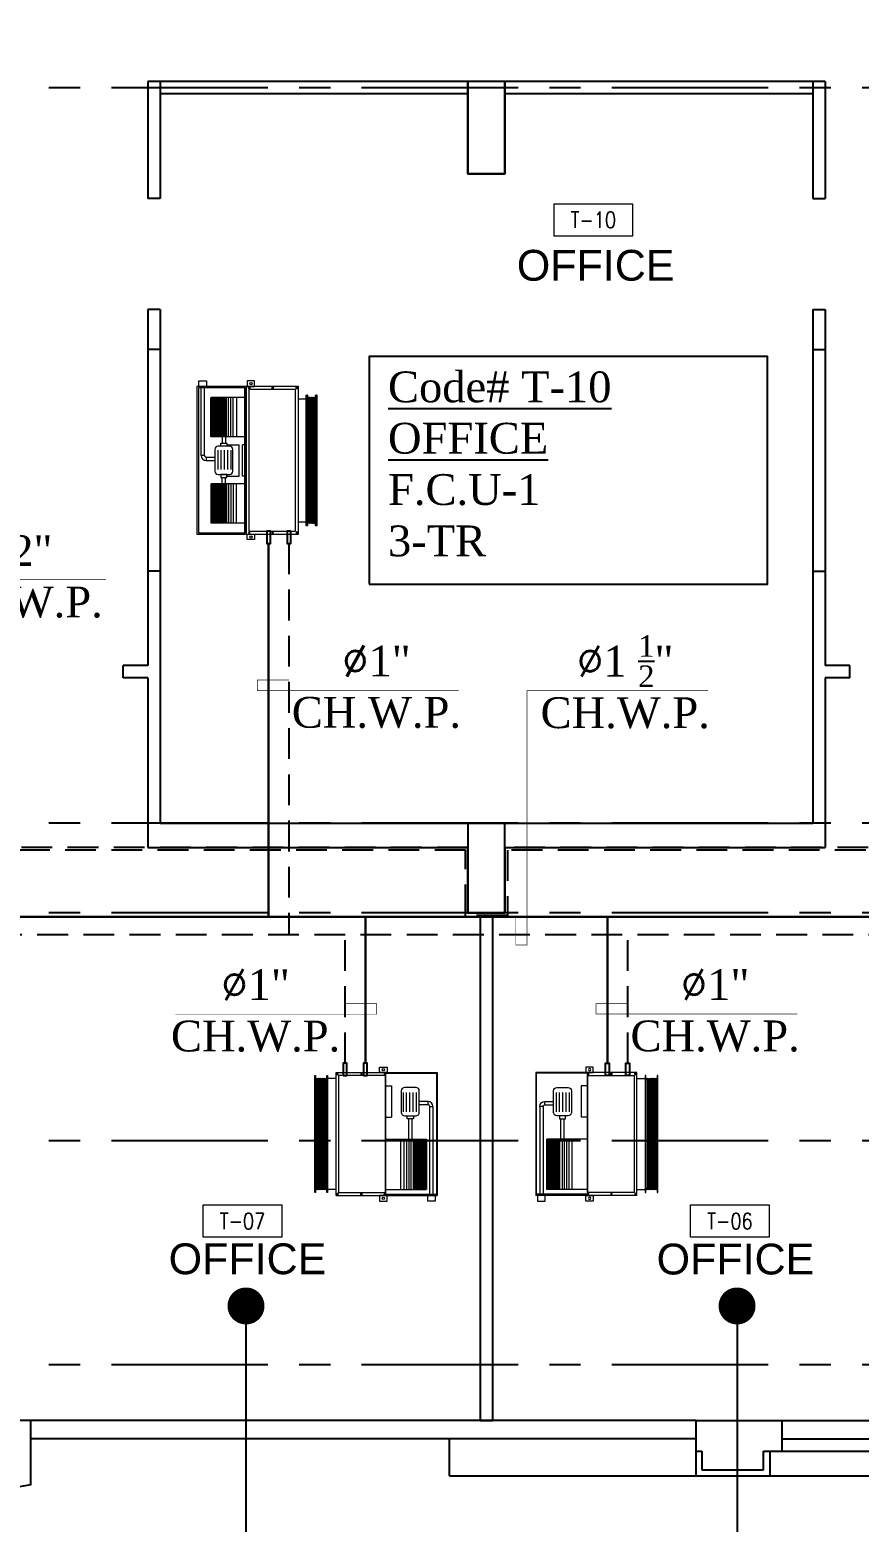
# Model space of a CAD drawing. Extents: x -659 to -592, y -249 to 29.
# Drawn here: x -642.07 to -635.34, y -121.66 to -109.54 of the extents above; entities that cross this region are included whole.
import ezdxf
from ezdxf.enums import TextEntityAlignment as Align

# ---------------------------------------------------------------- set-up
doc = ezdxf.new("R2010")
doc.units = 0
doc.header["$MEASUREMENT"] = 0
for name, pattern in [('CENTERX2', [101.6, 63.5, -12.7, 12.7, -12.7]), ('DASHDOT', [1, 0.5, -0.25, 0, -0.25]), ('HIDDEN', [0.375, 0.25, -0.125]), ('HIDDEN-Z', [3, 2, -1])]:
    doc.linetypes.add(name, pattern=pattern)
for name, color, linetype in [('01_AC-EQUIP', 206, 'Continuous'), ('16-AC-CH.WT PIPING (R)', 3, 'HIDDEN'), ('AXIS', 1, 'CENTERX2'), ('CH.W.PIPING TEXT', 4, 'Continuous'), ('COL', 2, 'Continuous'), ('COLHATCH', 5, 'Continuous'), ('elev', 2, 'Continuous'), ('ELEV1', 7, 'Continuous'), ('FASEL', 253, 'Continuous'), ('M-CH-WP-R', 40, 'HIDDEN-Z'), ('M-CH-WP-S', 142, 'Continuous'), ('M-EQBMNT', 21, 'Continuous'), ('METAL-EDGE', 253, 'Continuous'), ('WALL', 4, 'Continuous'), ('WIN', 5, 'Continuous'), ('ZONE TEXT', 73, 'Continuous')]:
    doc.layers.add(name, color=color, linetype=linetype)
doc.layers.add('A-SYMB-RMNU', color=4, linetype='Continuous', lineweight=9)
doc.layers.add('A.C.CHILLED WATER PIPING(S)', color=3, linetype='Continuous', lineweight=30)
doc.styles.add('AC', font='romans.shx', dxfattribs={"height": 0.2})
doc.styles.add('ARABY', font='sosa.shx')
doc.styles.add('ROMANS-TITLE', font='ROMANS.shx', dxfattribs={"width": 0.8})
doc.dimstyles.new('IHAB', dxfattribs={"dimscale": 0, "dimtxt": 0.15, "dimasz": 0.09, "dimexe": 0.18, "dimexo": 0.0625, "dimgap": 0, "dimtad": 0, "dimtih": 1, "dimtoh": 1, "dimzin": 0, "dimdsep": 46, "dimtxsty": 'ARABY', "dimcen": 0.03, "dimse1": 1, "dimse2": 1, "dimclrd": 36, "dimclrt": 42, "dimadec": 0, "dimazin": 0, "dimtfac": 1, "dimtmove": 1, "dimatfit": 3, "dimldrblk": 'ORIGIN', "dimfxl": 1, "dimtolj": 1, "dimtzin": 0, "dimarcsym": 0})

# ---------------------------------------------------------------- blocks, each defined once
blk = doc.blocks.new('A$C069E27EC')
at = {"layer": '01_AC-EQUIP', "color": 2, "linetype": 'Continuous'}
for p, q in [((0, 0), (0, -130)), ((1, 0.3), (0.5, -1.3)), ((1, 0.3), (1.5, -1.3)), ((2, 0.3), (1.5, -1.3)), ((2, 0.3), (2.5, -1.3)), ((3, 0.3), (2.5, -1.3)), ((3, 0.3), (3.6, -1.3)), ((4.1, 0.3), (3.6, -1.3)), ((4.1, 0.3), (4.6, -1.3)), ((5.1, 0.3), (4.6, -1.3)), ((5.1, 0.3), (5.6, -1.3)), ((6.1, 0.3), (5.6, -1.3)), ((6.1, 0.3), (6.6, -1.3)), ((7.1, 0.3), (6.6, -1.3)), ((7.1, 0.3), (7.6, -1.3)), ((8.1, 0.3), (7.6, -1.3)), ((8.1, 0.3), (8.6, -1.3)), ((9.2, 0.3), (8.6, -1.3)), ((9.2, 0.3), (9.7, -1.3)), ((1.5, -128.7), (1.5, -1.3)), ((2.5, -128.7), (2.5, -1.3)), ((3.6, -128.7), (3.6, -1.3)), ((4.6, -128.7), (4.6, -1.3)), ((5.6, -128.7), (5.6, -1.3)), ((6.6, -128.7), (6.6, -1.3)), ((7.6, -128.7), (7.6, -1.3)), ((8.6, -128.7), (8.6, -1.3)), ((1, -130.3), (0.5, -128.7)), ((1, -130.3), (1.5, -128.7)), ((2, -130.3), (1.5, -128.7)), ((2, -130.3), (2.5, -128.7)), ((3, -130.3), (2.5, -128.7)), ((3, -130.3), (3.6, -128.7)), ((4.1, -130.3), (3.6, -128.7)), ((4.1, -130.3), (4.6, -128.7)), ((5.1, -130.3), (4.6, -128.7)), ((5.1, -130.3), (5.6, -128.7)), ((6.1, -130.3), (5.6, -128.7)), ((6.1, -130.3), (6.6, -128.7)), ((7.1, -130.3), (6.6, -128.7)), ((7.1, -130.3), (7.6, -128.7)), ((8.1, -130.3), (7.6, -128.7)), ((8.1, -130.3), (8.6, -128.7)), ((9.2, -130.3), (8.6, -128.7)), ((9.2, -130.3), (9.7, -128.7))]:
    blk.add_line(p, q, dxfattribs=at)
for points in [[(0, 2.5), (0.5, 2.5), (0.5, -132.5), (0, -132.5)], [(9.7, 2.5), (10.2, 2.5), (10.2, -132.5), (9.7, -132.5)]]:
    blk.add_lwpolyline(points, close=True, dxfattribs=at)
blk = doc.blocks.new('A$C7CD32F90')
at = {"layer": '01_AC-EQUIP', "color": 1, "lineweight": 20}
for p, q in [((0.089, -0.4), (0.089, -0.116)), ((0.408, -0.116), (0.089, -0.116)), ((0.408, -0.117), (0.089, -0.117)), ((0.408, -0.119), (0.089, -0.119)), ((0.408, -0.4), (0.408, -0.116)), ((0.599, -0.074), (0.599, -0.145)), ((0.626, -0.074), (0.599, -0.074)), ((0.626, -0.074), (0.626, -0.145)), ((0.639, -0.035), (1.2, -0.035)), ((0.639, -0.061), (0.639, -0.035)), ((0.639, -0.061), (1.2, -0.061)), ((0.791, -0.4), (0.791, -0.116)), ((0.791, -0.116), (1.11, -0.116)), ((0.791, -0.117), (1.11, -0.117)), ((0.791, -0.119), (1.11, -0.119)), ((1.11, -0.4), (1.11, -0.116)), ((0.408, -0.122), (0.089, -0.122)), ((0.408, -0.125), (0.089, -0.125)), ((0.408, -0.128), (0.089, -0.128)), ((0.408, -0.132), (0.089, -0.132)), ((0.408, -0.136), (0.089, -0.136)), ((0.408, -0.141), (0.089, -0.141)), ((0.408, -0.148), (0.089, -0.148)), ((0.408, -0.155), (0.089, -0.155)), ((0.408, -0.164), (0.089, -0.164)), ((0.408, -0.173), (0.089, -0.173)), ((0.408, -0.183), (0.089, -0.183)), ((0.408, -0.193), (0.089, -0.193)), ((0.408, -0.201), (0.089, -0.201)), ((0.408, -0.209), (0.089, -0.209)), ((0.408, -0.219), (0.089, -0.219)), ((0.408, -0.229), (0.089, -0.229)), ((0.408, -0.239), (0.089, -0.239)), ((0.408, -0.204), (0.46, -0.204)), ((0.408, -0.231), (0.46, -0.231)), ((0.683, -0.168), (0.526, -0.168)), ((0.683, -0.194), (0.526, -0.194)), ((0.683, -0.221), (0.526, -0.221)), ((0.791, -0.204), (0.739, -0.204)), ((0.791, -0.231), (0.739, -0.231)), ((0.791, -0.122), (1.11, -0.122)), ((0.791, -0.125), (1.11, -0.125)), ((0.791, -0.128), (1.11, -0.128)), ((0.791, -0.132), (1.11, -0.132)), ((0.791, -0.136), (1.11, -0.136)), ((0.791, -0.141), (1.11, -0.141)), ((0.791, -0.148), (1.11, -0.148)), ((0.791, -0.155), (1.11, -0.155)), ((0.791, -0.164), (1.11, -0.164)), ((0.791, -0.173), (1.11, -0.173)), ((0.791, -0.183), (1.11, -0.183)), ((0.791, -0.193), (1.11, -0.193)), ((0.791, -0.201), (1.11, -0.201)), ((0.791, -0.209), (1.11, -0.209)), ((0.791, -0.219), (1.11, -0.219)), ((0.791, -0.229), (1.11, -0.229)), ((0.791, -0.239), (1.11, -0.239)), ((0.408, -0.255), (0.089, -0.255)), ((0.408, -0.275), (0.089, -0.275)), ((0.408, -0.295), (0.089, -0.295)), ((0.089, -0.321), (0.408, -0.321)), ((0.472, -0.243), (0.472, -0.343)), ((0.472, -0.343), (0.726, -0.343)), ((0.683, -0.248), (0.526, -0.248)), ((0.683, -0.274), (0.526, -0.274)), ((0.726, -0.243), (0.726, -0.343)), ((0.791, -0.255), (1.11, -0.255)), ((0.791, -0.275), (1.11, -0.275)), ((0.791, -0.295), (1.11, -0.295)), ((1.11, -0.321), (0.791, -0.321)), ((0.022, -0.425), (0.001, -0.425)), ((0.011, -0.418), (0.011, -0.432)), ((0.472, -0.37), (0.726, -0.37)), ((0.472, -0.4), (0.472, -0.37)), ((0.726, -0.4), (0.726, -0.37)), ((1.178, -0.425), (1.199, -0.425)), ((1.189, -0.418), (1.189, -0.432)), ((0.022, -0.615), (0.001, -0.615)), ((0.011, -0.608), (0.011, -0.622)), ((1.178, -0.615), (1.199, -0.615)), ((1.189, -0.608), (1.189, -0.622)), ((0.022, -0.81), (0.001, -0.81)), ((0.011, -0.803), (0.011, -0.817)), ((0.1, -0.824), (0.1, -0.89)), ((1.1, -0.824), (1.1, -0.89)), ((1.178, -0.81), (1.199, -0.81)), ((1.189, -0.803), (1.189, -0.817))]:
    blk.add_line(p, q, dxfattribs=at)
at = {"layer": '01_AC-EQUIP', "color": 1, "linetype": 'DASHDOT', "lineweight": 20}
for p, q in [((0.408, -0.193), (0.089, -0.193)), ((0.791, -0.193), (1.11, -0.193))]:
    blk.add_line(p, q, dxfattribs=at)
at = {"layer": '01_AC-EQUIP', "color": 1, "lineweight": 20}
for points in [[(0, -0.4), (1.2, -0.4), (1.2, 0), (0, 0)], [(0.012, -0.388), (1.188, -0.388), (1.188, -0.012), (0.012, -0.012)], [(1.244, -0.076), (1.2, -0.076), (1.2, -0.016), (1.244, -0.016)], [(0.485, -0.193), (0.46, -0.193), (0.46, -0.243), (0.485, -0.243)], [(0.714, -0.193), (0.739, -0.193), (0.739, -0.243), (0.714, -0.243)], [(-0.044, -0.407), (0, -0.407), (0, -0.467), (-0.044, -0.467)], [(1.2, -0.4), (0, -0.4), (0, -0.824), (1.2, -0.824)], [(1.175, -0.42), (0.024, -0.42), (0.024, -0.8), (1.175, -0.8)], [(1.244, -0.407), (1.2, -0.407), (1.2, -0.467), (1.244, -0.467)]]:
    blk.add_lwpolyline(points, close=True, dxfattribs=at)
blk.add_lwpolyline([(0.687, -0.145), (0.511, -0.145, 0.414214), (0.485, -0.171), (0.485, -0.264, 0.414214), (0.511, -0.291), (0.687, -0.291, 0.414214), (0.714, -0.264), (0.714, -0.171, 0.414214)], format="xyb", close=True, dxfattribs=at)
for centre in [(-0.023, -0.438), (1.223, -0.438)]:
    blk.add_circle(centre, 0.00932, dxfattribs=at)
for radius in [0.0399, 0.0133]:
    blk.add_arc((0.639, -0.074), radius, 90.0006, 180.0006, dxfattribs=at)
at = {"layer": '01_AC-EQUIP', "color": 1, "lineweight": 20, "extrusion": (0, 0, -1)}
for centre, major_axis, start_param, end_param in [((0.011, -0.425), (-0.00827, 0), -1.570796, 4.712389), ((0.011, -0.425), (-0.0047, 0), 3.141593, 9.424778), ((0.011, -0.615), (-0.00827, 0), -1.570796, 4.712389), ((0.011, -0.615), (-0.0047, 0), 3.141593, 9.424778), ((0.011, -0.81), (-0.00827, 0), -1.570796, 4.712389), ((0.011, -0.81), (-0.0047, 0), 3.141593, 9.424778)]:
    blk.add_ellipse(centre, major_axis=major_axis, ratio=0.646018, start_param=start_param, end_param=end_param, dxfattribs=at)
at = {"layer": '01_AC-EQUIP', "color": 1, "lineweight": 20}
for centre, major_axis, start_param, end_param in [((1.189, -0.425), (0.00827, 0), -1.570796, 4.712389), ((1.189, -0.425), (0.0047, 0), 3.141593, 9.424778), ((1.189, -0.615), (0.00827, 0), -1.570796, 4.712389), ((1.189, -0.615), (0.0047, 0), 3.141593, 9.424778), ((1.189, -0.81), (0.00827, 0), -1.570796, 4.712389), ((1.189, -0.81), (0.0047, 0), 3.141593, 9.424778)]:
    blk.add_ellipse(centre, major_axis=major_axis, ratio=0.646018, start_param=start_param, end_param=end_param, dxfattribs=at)
at = {"layer": 'M-CH-WP-R', "color": 6, "linetype": 'ByBlock', "ltscale": 1.5}
blk.add_lwpolyline([(0.025, -0.762), (0.025, -0.732), (-0.075, -0.732), (-0.075, -0.762)], close=True, dxfattribs=at)
at = {"layer": 'M-CH-WP-S', "color": 5, "linetype": 'ByBlock', "ltscale": 1.5}
blk.add_lwpolyline([(0.025, -0.597), (0.025, -0.567), (-0.075, -0.567), (-0.075, -0.597)], close=True, dxfattribs=at)
at = {"layer": 'M-EQBMNT', "color": 21, "linetype": 'ByBlock', "ltscale": 1.5}
for p, q in [((0.408, -0.116), (0.089, -0.116)), ((0.791, -0.116), (1.11, -0.116))]:
    blk.add_line(p, q, dxfattribs=at)
at = {"layer": '01_AC-EQUIP', "color": 1, "lineweight": 20, "xscale": 0.00784765227677817, "yscale": 0.00784765227677817, "zscale": 0.00784765227677817, "rotation": 270}
blk.add_blockref('A$C069E27EC', (1.11, -0.89), dxfattribs=at)
blk = doc.blocks.new('A$C224F6469')
at = {"layer": '01_AC-EQUIP', "color": 1, "lineweight": 20}
for p, q in [((0, 0), (1, 0)), ((0, -0.82), (0, 0)), ((1, -0.82), (1, 0)), ((0.007, -0.004), (0.988, -0.004)), ((0.007, -0.42), (0.007, -0.004)), ((0.236, -0.074), (0.236, -0.145)), ((0.263, -0.074), (0.236, -0.074)), ((0.263, -0.074), (0.263, -0.145)), ((0.276, -0.035), (1, -0.035)), ((0.276, -0.061), (0.276, -0.035)), ((0.276, -0.061), (1, -0.061)), ((0.541, -0.42), (0.541, -0.09)), ((0.541, -0.09), (0.949, -0.09)), ((0.541, -0.092), (0.949, -0.092)), ((0.541, -0.094), (0.949, -0.094)), ((0.541, -0.096), (0.949, -0.096)), ((0.541, -0.099), (0.949, -0.099)), ((0.541, -0.103), (0.949, -0.103)), ((0.541, -0.106), (0.949, -0.106)), ((0.541, -0.11), (0.949, -0.11)), ((0.541, -0.115), (0.949, -0.115)), ((0.949, -0.42), (0.949, -0.09)), ((0.988, -0.42), (0.988, -0.004)), ((0.32, -0.168), (0.163, -0.168)), ((0.32, -0.194), (0.163, -0.194)), ((0.32, -0.221), (0.163, -0.221)), ((0.541, -0.204), (0.376, -0.204)), ((0.541, -0.231), (0.376, -0.231)), ((0.541, -0.122), (0.949, -0.122)), ((0.541, -0.129), (0.949, -0.129)), ((0.541, -0.138), (0.949, -0.138)), ((0.541, -0.148), (0.949, -0.148)), ((0.541, -0.158), (0.949, -0.158)), ((0.541, -0.168), (0.949, -0.168)), ((0.541, -0.175), (0.949, -0.175)), ((0.541, -0.184), (0.949, -0.184)), ((0.541, -0.194), (0.949, -0.194)), ((0.541, -0.214), (0.949, -0.214)), ((0.541, -0.23), (0.949, -0.23)), ((0.32, -0.248), (0.163, -0.248)), ((0.32, -0.274), (0.163, -0.274)), ((0.541, -0.25), (0.949, -0.25)), ((0.541, -0.27), (0.949, -0.27)), ((0.949, -0.295), (0.541, -0.295)), ((0, -0.42), (1, -0.42)), ((0.022, -0.425), (0.001, -0.425)), ((0.011, -0.418), (0.011, -0.432)), ((0.109, -0.37), (0.363, -0.37)), ((0.109, -0.42), (0.109, -0.37)), ((0.363, -0.42), (0.363, -0.37)), ((0.978, -0.425), (0.999, -0.425)), ((0.989, -0.418), (0.989, -0.432)), ((0.022, -0.615), (0.001, -0.615)), ((0.011, -0.608), (0.011, -0.622)), ((0.978, -0.615), (0.999, -0.615)), ((0.989, -0.608), (0.989, -0.622)), ((1, -0.82), (0, -0.82)), ((0.022, -0.81), (0.001, -0.81)), ((0.011, -0.803), (0.011, -0.817)), ((0.05, -0.82), (0.05, -0.89)), ((0.95, -0.82), (0.95, -0.89)), ((0.978, -0.81), (0.999, -0.81)), ((0.989, -0.803), (0.989, -0.817))]:
    blk.add_line(p, q, dxfattribs=at)
at = {"layer": '01_AC-EQUIP', "color": 1, "linetype": 'DASHDOT', "lineweight": 20}
blk.add_line((0.541, -0.168), (0.949, -0.168), dxfattribs=at)
at = {"layer": '01_AC-EQUIP', "color": 2, "lineweight": 20}
for p, q in [((0.047, -0.9), (0.063, -0.895)), ((0.047, -0.9), (0.063, -0.905)), ((0.047, -0.91), (0.063, -0.905)), ((0.047, -0.91), (0.063, -0.915)), ((0.047, -0.92), (0.063, -0.915)), ((0.047, -0.92), (0.063, -0.925)), ((0.047, -0.931), (0.063, -0.925)), ((0.047, -0.931), (0.063, -0.936)), ((0.047, -0.941), (0.063, -0.936)), ((0.047, -0.941), (0.063, -0.946)), ((0.047, -0.951), (0.063, -0.946)), ((0.047, -0.951), (0.063, -0.956)), ((0.047, -0.961), (0.063, -0.956)), ((0.047, -0.961), (0.063, -0.966)), ((0.047, -0.971), (0.063, -0.966)), ((0.063, -0.905), (0.937, -0.905)), ((0.063, -0.915), (0.937, -0.915)), ((0.063, -0.925), (0.937, -0.925)), ((0.063, -0.936), (0.937, -0.936)), ((0.063, -0.946), (0.937, -0.946)), ((0.063, -0.956), (0.937, -0.956)), ((0.063, -0.966), (0.937, -0.966)), ((0.953, -0.9), (0.937, -0.895)), ((0.953, -0.9), (0.937, -0.905)), ((0.953, -0.91), (0.937, -0.905)), ((0.953, -0.91), (0.937, -0.915)), ((0.953, -0.92), (0.937, -0.915)), ((0.953, -0.92), (0.937, -0.925)), ((0.953, -0.931), (0.937, -0.925)), ((0.953, -0.931), (0.937, -0.936)), ((0.953, -0.941), (0.937, -0.936)), ((0.953, -0.941), (0.937, -0.946)), ((0.953, -0.951), (0.937, -0.946)), ((0.953, -0.951), (0.937, -0.956)), ((0.953, -0.961), (0.937, -0.956)), ((0.953, -0.961), (0.937, -0.966)), ((0.953, -0.971), (0.937, -0.966)), ((0.047, -0.971), (0.063, -0.976)), ((0.047, -0.981), (0.063, -0.976)), ((0.047, -0.981), (0.063, -0.987)), ((0.063, -0.976), (0.937, -0.976)), ((0.953, -0.971), (0.937, -0.976)), ((0.953, -0.981), (0.937, -0.976)), ((0.953, -0.981), (0.937, -0.987))]:
    blk.add_line(p, q, dxfattribs=at)
at = {"layer": '01_AC-EQUIP', "color": 1, "lineweight": 20}
for points in [[(1.044, -0.076), (1, -0.076), (1, -0.016), (1.044, -0.016)], [(0.351, -0.193), (0.376, -0.193), (0.376, -0.243), (0.351, -0.243)], [(-0.044, -0.407), (0, -0.407), (0, -0.467), (-0.044, -0.467)], [(0.025, -0.8), (0.975, -0.8), (0.975, -0.42), (0.025, -0.42)], [(1.044, -0.407), (1, -0.407), (1, -0.467), (1.044, -0.467)]]:
    blk.add_lwpolyline(points, close=True, dxfattribs=at)
blk.add_lwpolyline([(0.324, -0.145), (0.149, -0.145, 0.414214), (0.122, -0.171), (0.122, -0.264, 0.414214), (0.149, -0.291), (0.324, -0.291, 0.414214), (0.351, -0.264), (0.351, -0.171, 0.414214)], format="xyb", close=True, dxfattribs=at)
at = {"layer": '01_AC-EQUIP', "color": 2, "lineweight": 20}
for points in [[(0.975, -0.89), (0.975, -0.895), (0.025, -0.895), (0.025, -0.89)], [(0.975, -0.987), (0.975, -0.992), (0.025, -0.992), (0.025, -0.987)]]:
    blk.add_lwpolyline(points, close=True, dxfattribs=at)
at = {"layer": '01_AC-EQUIP', "color": 1, "lineweight": 20}
for centre in [(-0.023, -0.438), (1.023, -0.438)]:
    blk.add_circle(centre, 0.00932, dxfattribs=at)
for radius in [0.0399, 0.0133]:
    blk.add_arc((0.276, -0.074), radius, 90.0006, 180.0006, dxfattribs=at)
at = {"layer": '01_AC-EQUIP', "color": 1, "lineweight": 20, "extrusion": (0, 0, -1)}
for centre, major_axis, start_param, end_param in [((0.011, -0.425), (-0.00827, 0), -1.570796, 4.712389), ((0.011, -0.425), (-0.0047, 0), 3.141593, 9.424778), ((0.011, -0.615), (-0.00827, 0), -1.570796, 4.712389), ((0.011, -0.615), (-0.0047, 0), 3.141593, 9.424778), ((0.011, -0.81), (-0.00827, 0), -1.570796, 4.712389), ((0.011, -0.81), (-0.0047, 0), 3.141593, 9.424778)]:
    blk.add_ellipse(centre, major_axis=major_axis, ratio=0.646018, start_param=start_param, end_param=end_param, dxfattribs=at)
at = {"layer": '01_AC-EQUIP', "color": 1, "lineweight": 20}
for centre, major_axis, start_param, end_param in [((0.989, -0.425), (0.00827, 0), -1.570796, 4.712389), ((0.989, -0.425), (0.0047, 0), 3.141593, 9.424778), ((0.989, -0.615), (0.00827, 0), -1.570796, 4.712389), ((0.989, -0.615), (0.0047, 0), 3.141593, 9.424778), ((0.989, -0.81), (0.00827, 0), -1.570796, 4.712389), ((0.989, -0.81), (0.0047, 0), 3.141593, 9.424778)]:
    blk.add_ellipse(centre, major_axis=major_axis, ratio=0.646018, start_param=start_param, end_param=end_param, dxfattribs=at)
at = {"layer": 'M-CH-WP-R', "color": 6, "linetype": 'ByBlock', "ltscale": 1.5}
blk.add_lwpolyline([(0.025, -0.762), (0.025, -0.732), (-0.075, -0.732), (-0.075, -0.762)], close=True, dxfattribs=at)
at = {"layer": 'M-CH-WP-S', "color": 5, "linetype": 'ByBlock', "ltscale": 1.5}
blk.add_lwpolyline([(0.025, -0.597), (0.025, -0.567), (-0.075, -0.567), (-0.075, -0.597)], close=True, dxfattribs=at)
at = {"layer": 'M-EQBMNT', "color": 21, "linetype": 'ByBlock', "ltscale": 1.5}
blk.add_line((0.541, -0.09), (0.949, -0.09), dxfattribs=at)
blk = doc.blocks.new('A-ROOM')
at = {"layer": 'A-SYMB-RMNU'}
blk.add_lwpolyline([(-425, 175), (425, 175), (425, -175), (-425, -175)], close=True, dxfattribs=at)
at = {"layer": 'A-SYMB-RMNU', "style": 'ROMANS-TITLE', "width": 0.8}
blk.add_attdef('ROOM-NO', text='', height=175, dxfattribs=at).set_placement((0, 0), align=Align.MIDDLE)
blk = doc.blocks.new('DOT')
at = {"color": 0, "linetype": 'ByBlock'}
blk.add_line((-0.5, 0), (-1, 0), dxfattribs=at)
at = {"color": 0, "linetype": 'ByBlock', "const_width": 0.5}
blk.add_lwpolyline([(-0.25, 0, 1), (0.25, 0, 1)], format="xyb", close=True, dxfattribs=at)

msp = doc.modelspace()

# ---------------------------------------------------------------- hatches: boundary and pattern name
at = {"layer": 'COLHATCH', "linetype": 'Continuous'}
h = msp.add_hatch(dxfattribs=at)
h.set_pattern_fill('_USER', color=252, scale=0.05, angle=45, style=0, double=1, pattern_type=0)
h.set_pattern_definition([(45, (-430.474, -276.71368), (-0.035355339, 0.035355339), []), (135, (-430.474, -276.71368), (-0.035355339, -0.035355339), [])])
h.paths.add_polyline_path([(-610.034, -99.134), (-610.334, -99.134), (-610.334, -100.034), (-610.034, -100.034)])
h.paths.add_polyline_path([(-608.034, -99.134), (-608.834, -99.134), (-608.834, -99.434), (-608.034, -99.434)])
h.paths.add_polyline_path([(-606.084, -101.134), (-606.384, -101.134), (-606.384, -101.734), (-606.084, -101.734)])
h.paths.add_polyline_path([(-605.684, -104.714), (-606.484, -104.714), (-606.484, -105.014), (-605.684, -105.014)])
h.paths.add_polyline_path([(-608.234, -104.714), (-609.034, -104.714), (-609.034, -105.014), (-608.234, -105.014)])
h.paths.add_polyline_path([(-608.134, -109.764), (-609.034, -109.764), (-609.034, -110.064), (-608.134, -110.064)])
h.paths.add_polyline_path([(-605.684, -109.714), (-606.484, -109.714), (-606.484, -110.014), (-605.684, -110.014)])
h.paths.add_polyline_path([(-607.942, -115.984), (-609.042, -115.984), (-609.042, -116.284), (-608.189, -116.284, -0.011587), (-608.204, -116.969), (-607.955, -116.98, 0.01656)])
h.paths.add_polyline_path([(-608.136, -118.714), (-608.389, -118.714, -0.040808), (-608.978, -121.053), (-608.741, -121.134, 0.04151)])
h.paths.add_polyline_path([(-610.034, -118.114), (-610.334, -118.114), (-610.334, -119.014), (-610.034, -119.014)])
h.paths.add_polyline_path([(-614.164, -118.114), (-614.564, -118.114), (-614.564, -119.014), (-614.164, -119.014)])
h.paths.add_polyline_path([(-617.964, -118.114), (-618.414, -118.114), (-618.414, -119.014), (-617.964, -119.014)])
h.paths.add_polyline_path([(-618.214, -119.934), (-618.514, -119.934), (-618.514, -120.834), (-618.214, -120.834)])
h.paths.add_polyline_path([(-626.214, -118.114), (-626.514, -118.114), (-626.514, -119.014), (-626.214, -119.014)])
h.paths.add_polyline_path([(-626.214, -119.934), (-626.514, -119.934), (-626.514, -120.834), (-626.214, -120.834)])
h.paths.add_polyline_path([(-634.214, -118.114), (-634.514, -118.114), (-634.514, -119.014), (-634.214, -119.014)])
h.paths.add_polyline_path([(-634.214, -119.934), (-634.514, -119.934), (-634.514, -120.834), (-634.214, -120.834)])
h.paths.add_polyline_path([(-642.314, -118.114), (-642.764, -118.114), (-642.764, -119.014), (-642.314, -119.014)])
h.paths.add_polyline_path([(-642.214, -119.934), (-642.514, -119.934), (-642.514, -120.834), (-642.214, -120.834)])
h.paths.add_polyline_path([(-646.164, -118.114), (-646.564, -118.114), (-646.564, -119.014), (-646.164, -119.014)])
h.paths.add_polyline_path([(-650.394, -118.114), (-650.694, -118.114), (-650.694, -119.014), (-650.394, -119.014)])
h.paths.add_polyline_path([(-651.686, -115.984), (-652.786, -115.984, 0.01656), (-652.773, -116.98), (-652.524, -116.969, -0.011587), (-652.539, -116.284), (-651.686, -116.284)])
h.paths.add_polyline_path([(-652.339, -118.714), (-652.592, -118.714, 0.04151), (-651.987, -121.134), (-651.75, -121.053, -0.040808)])
h.paths.add_polyline_path([(-651.694, -109.764), (-652.594, -109.764), (-652.594, -110.064), (-651.694, -110.064)])
h.paths.add_polyline_path([(-654.244, -109.714), (-655.044, -109.714), (-655.044, -110.014), (-654.244, -110.014)])
h.paths.add_polyline_path([(-654.244, -104.714), (-655.044, -104.714), (-655.044, -105.014), (-654.244, -105.014)])
h.paths.add_polyline_path([(-651.694, -104.714), (-652.494, -104.714), (-652.494, -105.014), (-651.694, -105.014)])
h.paths.add_polyline_path([(-654.344, -101.134), (-654.644, -101.134), (-654.644, -101.734), (-654.344, -101.734)])
h.paths.add_polyline_path([(-651.894, -99.134), (-652.694, -99.134), (-652.694, -99.434), (-651.894, -99.434)])
h.paths.add_polyline_path([(-650.394, -99.134), (-650.694, -99.134), (-650.694, -100.034), (-650.394, -100.034)])
h.paths.add_polyline_path([(-646.114, -99.134), (-646.514, -99.134), (-646.514, -100.034), (-646.114, -100.034)])
h.paths.add_polyline_path([(-642.314, -99.134), (-642.764, -99.134), (-642.764, -100.034), (-642.314, -100.034)])
h.paths.add_polyline_path([(-632.964, -96.934), (-633.264, -96.934), (-633.264, -97.534), (-632.964, -97.534)])
h.paths.add_polyline_path([(-632.964, -99.434), (-627.864, -99.434), (-627.864, -100.884), (-627.564, -100.884), (-627.564, -99.134), (-633.264, -99.134), (-633.264, -100.884), (-632.964, -100.884)])
h.paths.add_polyline_path([(-626.214, -96.934), (-626.514, -96.934), (-626.514, -97.534), (-626.214, -97.534)])
h.paths.add_polyline_path([(-626.214, -100.284), (-626.514, -100.284), (-626.514, -100.884), (-626.214, -100.884)])
h.paths.add_polyline_path([(-617.964, -99.134), (-618.414, -99.134), (-618.414, -100.034), (-617.964, -100.034)])

# ---------------------------------------------------------------- linework, layer by layer
at = {"layer": '16-AC-CH.WT PIPING (R)', "color": 1}
for p, q in [((-639.967, -113.714), (-639.967, -116.892)), ((-627.511, -116.892), (-649.848, -116.892)), ((-639.511, -117.934), (-639.511, -116.892)), ((-637.217, -117.934), (-637.217, -116.892))]:
    msp.add_line(p, q, dxfattribs=at)
at = {"layer": 'A.C.CHILLED WATER PIPING(S)'}
for p, q in [((-640.132, -113.714), (-640.132, -116.746)), ((-627.346, -116.746), (-649.909, -116.746)), ((-639.346, -117.934), (-639.346, -116.746)), ((-637.382, -117.934), (-637.382, -116.746))]:
    msp.add_line(p, q, dxfattribs=at)
at = {"layer": 'AXIS', "color": 252, "linetype": 'CENTERX2', "ltscale": 0.02}
for p, q in [((-603.563, -110.014), (-657.165, -110.014)), ((-603.563, -115.984), (-657.165, -115.984)), ((-603.563, -116.714), (-657.165, -116.714)), ((-603.563, -118.564), (-657.165, -118.564)), ((-603.563, -120.384), (-657.165, -120.384))]:
    msp.add_line(p, q, dxfattribs=at)
at = {"layer": 'CH.W.PIPING TEXT', "color": 34, "linetype": 'Continuous'}
msp.add_lwpolyline([(-639.315, -114.044), (-636.081, -114.044), (-636.081, -112.196), (-639.315, -112.196)], close=True, dxfattribs=at)
at = {"layer": 'CH.W.PIPING TEXT', "color": 85, "linetype": 'Continuous', "const_width": 0.005}
for points in [[(-643.005, -116.746), (-643.005, -117.004), (-642.896, -117.004), (-642.896, -114.009), (-641.453, -114.009)], [(-639.967, -114.824), (-640.224, -114.824), (-640.224, -114.909), (-638.589, -114.909)], [(-638.125, -116.746), (-638.125, -116.974), (-638.035, -116.974), (-638.035, -114.909), (-636.565, -114.909)], [(-639.511, -117.451), (-639.254, -117.451), (-639.254, -117.536), (-640.889, -117.536)], [(-637.217, -117.45), (-637.474, -117.45), (-637.474, -117.535), (-635.839, -117.535)]]:
    msp.add_lwpolyline(points, dxfattribs=at)
at = {"layer": 'COL', "linetype": 'Continuous'}
for points in [[(-638.214, -109.964), (-638.514, -109.964), (-638.514, -110.714), (-638.214, -110.714)], [(-638.214, -115.984), (-638.514, -115.984), (-638.514, -116.714), (-638.214, -116.714)]]:
    msp.add_lwpolyline(points, close=True, dxfattribs=at)
at = {"layer": 'elev', "color": 252}
for p, q in [((-638.664, -121.284), (-638.664, -120.984)), ((-638.664, -121.284), (-636.664, -121.284)), ((-636.064, -121.284), (-634.664, -121.284))]:
    msp.add_line(p, q, dxfattribs=at)
at = {"layer": 'ELEV1'}
msp.add_line((-635.964, -121.084), (-634.764, -121.084), dxfattribs=at)
at = {"layer": 'FASEL', "linetype": 'HIDDEN'}
for points in [[(-622.514, -116.184), (-626.214, -116.184), (-626.214, -116.714), (-626.514, -116.714), (-626.514, -116.184), (-629.214, -116.184), (-629.214, -116.714), (-629.514, -116.714), (-629.514, -116.184), (-634.214, -116.184), (-634.214, -116.714), (-634.514, -116.714), (-634.514, -116.184), (-638.214, -116.184), (-638.214, -116.714), (-638.514, -116.714), (-638.514, -116.184), (-642.214, -116.184)], [(-622.534, -116.204), (-626.194, -116.204), (-626.194, -116.734), (-626.534, -116.734), (-626.534, -116.204), (-629.194, -116.204), (-629.194, -116.734), (-629.534, -116.734), (-629.534, -116.204), (-634.194, -116.204), (-634.194, -116.734), (-634.534, -116.734), (-634.534, -116.204), (-638.194, -116.204), (-638.194, -116.734), (-638.534, -116.734), (-638.534, -116.204), (-642.194, -116.204)]]:
    msp.add_lwpolyline(points, dxfattribs=at)
at = {"layer": 'METAL-EDGE', "color": 252, "linetype": 'Continuous'}
for p, q in [((-636.664, -121.084), (-636.614, -121.084)), ((-636.614, -121.084), (-636.614, -121.234)), ((-636.114, -121.234), (-636.114, -121.084)), ((-636.114, -121.084), (-636.064, -121.084)), ((-636.614, -121.234), (-636.114, -121.234))]:
    msp.add_line(p, q, dxfattribs=at)
at = {"layer": 'WALL', "color": 252, "linetype": 'Continuous'}
for p, q in [((-641.114, -109.964), (-641.114, -110.914)), ((-641.014, -109.964), (-641.114, -109.964)), ((-641.014, -109.964), (-641.014, -110.914)), ((-638.514, -110.714), (-638.514, -109.964)), ((-638.214, -109.964), (-638.514, -109.964)), ((-638.214, -109.964), (-638.214, -110.714)), ((-635.714, -109.964), (-635.714, -110.914)), ((-635.614, -109.964), (-635.714, -109.964)), ((-635.614, -109.964), (-635.614, -110.914)), ((-638.214, -110.714), (-638.514, -110.714)), ((-641.014, -110.914), (-641.114, -110.914)), ((-635.714, -110.914), (-635.614, -110.914)), ((-641.014, -111.814), (-641.114, -111.814)), ((-641.114, -111.814), (-641.114, -112.139)), ((-641.014, -111.814), (-641.014, -112.139)), ((-635.714, -111.814), (-635.614, -111.814)), ((-635.714, -111.814), (-635.714, -112.139)), ((-635.614, -111.814), (-635.614, -112.139)), ((-641.014, -112.139), (-641.114, -112.139)), ((-635.714, -112.139), (-635.614, -112.139)), ((-641.014, -113.939), (-641.114, -113.939)), ((-641.114, -113.939), (-641.114, -114.704)), ((-641.014, -113.939), (-641.014, -115.984)), ((-635.714, -113.939), (-635.614, -113.939)), ((-635.714, -113.939), (-635.714, -115.984)), ((-635.614, -113.939), (-635.614, -114.704)), ((-641.114, -114.704), (-641.314, -114.704)), ((-641.314, -114.804), (-641.314, -114.704)), ((-635.414, -114.704), (-635.614, -114.704)), ((-635.414, -114.804), (-635.414, -114.704)), ((-641.114, -114.804), (-641.314, -114.804)), ((-641.114, -114.804), (-641.114, -116.184)), ((-635.614, -114.804), (-635.614, -116.184)), ((-635.414, -114.804), (-635.614, -114.804)), ((-641.014, -115.984), (-635.714, -115.984)), ((-641.114, -116.184), (-638.514, -116.184)), ((-638.514, -116.714), (-638.514, -116.184)), ((-638.214, -116.184), (-638.214, -116.714)), ((-638.214, -116.184), (-635.614, -116.184)), ((-638.214, -116.714), (-638.514, -116.714)), ((-638.414, -116.734), (-638.414, -120.834)), ((-638.414, -116.734), (-638.314, -116.734)), ((-638.314, -116.734), (-638.314, -120.834)), ((-642.064, -120.834), (-642.214, -120.834)), ((-642.064, -121.357), (-642.064, -120.834)), ((-638.414, -120.834), (-638.314, -120.834)), ((-636.664, -120.834), (-635.964, -120.834)), ((-636.664, -120.834), (-636.664, -121.284)), ((-635.964, -121.084), (-635.964, -120.834)), ((-636.064, -121.084), (-635.964, -121.084)), ((-636.064, -121.084), (-636.064, -121.284)), ((-642.064, -121.357), (-642.655, -121.461)), ((-636.664, -121.284), (-636.064, -121.284))]:
    msp.add_line(p, q, dxfattribs=at)
at = {"layer": 'WIN', "color": 252}
for p, q in [((-638.514, -109.964), (-641.014, -109.964)), ((-635.714, -109.964), (-638.214, -109.964)), ((-638.514, -110.064), (-641.014, -110.064)), ((-635.714, -110.064), (-638.214, -110.064)), ((-641.114, -112.139), (-641.114, -113.939)), ((-641.014, -112.139), (-641.014, -113.939)), ((-635.714, -112.139), (-635.714, -113.939)), ((-635.614, -112.139), (-635.614, -113.939)), ((-636.664, -120.834), (-642.064, -120.834)), ((-635.964, -120.834), (-634.764, -120.834)), ((-636.664, -120.984), (-642.064, -120.984)), ((-635.964, -120.984), (-634.764, -120.984))]:
    msp.add_line(p, q, dxfattribs=at)

# ---------------------------------------------------------------- block references
at = {"layer": '01_AC-EQUIP'}
for name, p, rotation in [('A$C7CD32F90', (-640.714, -113.639), 90), ('A$C224F6469', (-638.764, -118.009), 270)]:
    msp.add_blockref(name, p, dxfattribs=dict(at, rotation=rotation))
at = {"layer": '01_AC-EQUIP', "xscale": -1, "rotation": 90}
msp.add_blockref('A$C224F6469', (-637.964, -118.009), dxfattribs=at)
at = {"layer": 'A-SYMB-RMNU', "xscale": 0.0007500000000391083, "yscale": 0.0007500000000106866, "zscale": 0.00075}
for p, values in [((-637.496, -111.087), {'ROOM-NO': 'T-10'}), ((-640.345, -119.216), {'ROOM-NO': 'T-07'}), ((-636.387, -119.216), {'ROOM-NO': 'T-06'})]:
    msp.add_blockref('A-ROOM', p, dxfattribs=at).add_auto_attribs(values)

# ---------------------------------------------------------------- texts
at = {"layer": 'CH.W.PIPING TEXT', "color": 47, "linetype": 'Continuous', "insert": (-639.163, -113.822), "char_height": 0.25, "width": 3.95146, "attachment_point": 7, "style": 'AC'}
msp.add_mtext('\\A1;{\\fTimes New Roman|b0|i0|c0|p18;\\L\\C3;Code# T-10\\POFFICE\\P\\l\\C256;F.C.U-1\\C34;\\P3-TR}', dxfattribs=at)
at = {"layer": 'CH.W.PIPING TEXT', "color": 105, "char_height": 0.25, "width": 2.63431, "attachment_point": 8, "style": 'AC'}
for s, insert in [('\\A1;{\\fTimes New Roman|b0|i0|c0|p18;\\L\\C3;\\P\\Fromans|c178;\\l\\C4;∅\\fTimes New Roman|b0|i0|c0|p18;2\\H1x;"\\PCH.W.P.}', (-642.166, -114.32)), ('\\A1;{\\fTimes New Roman|b0|i0|c0|p18;\\L\\C3;\\P\\Fromans|c178;\\l\\C4;∅\\fTimes New Roman|b0|i0|c0|p18;1 \\H0.7x;\\S1/2;\\H1.429x;"\\PCH.W.P.}', (-637.237, -115.219)), ('\\A1;{\\fTimes New Roman|b0|i0|c0|p18;\\L\\C3;\\P\\Fromans|c178;\\l\\C4;∅\\fTimes New Roman|b0|i0|c0|p18;1\\H1x;"\\PCH.W.P.}', (-639.257, -115.216)), ('\\A1;{\\fTimes New Roman|b0|i0|c0|p18;\\L\\C3;\\P\\Fromans|c178;\\l\\C4;∅\\fTimes New Roman|b0|i0|c0|p18;1\\H1x;"\\PCH.W.P.}', (-640.238, -117.844)), ('\\A1;{\\fTimes New Roman|b0|i0|c0|p18;\\L\\C3;\\P\\Fromans|c178;\\l\\C4;∅\\fTimes New Roman|b0|i0|c0|p18;1\\H1x;"\\PCH.W.P.}', (-636.507, -117.843))]:
    msp.add_mtext(s, dxfattribs=dict(at, insert=insert))
at = {"layer": 'ZONE TEXT', "linetype": 'Continuous', "char_height": 0.25, "width": 3.29288, "attachment_point": 1, "style": 'AC'}
for insert in [(-638.117, -111.331), (-640.944, -119.397), (-636.982, -119.399)]:
    msp.add_mtext('{\\fArial|b0|i0|c0|p34;OFFICE}', dxfattribs=dict(at, insert=insert))

# ---------------------------------------------------------------- leaders
at = {"layer": 'CH.W.PIPING TEXT', "color": 47, "linetype": 'Continuous'}
for points in [[(-640.316, -119.905), (-640.316, -123.633)], [(-636.329, -119.905), (-636.329, -123.633)]]:
    msp.add_leader(points, dimstyle='IHAB', override={"dimscale": 1, "dimasz": 0.3, "dimclrd": 47, "dimldrblk": 'DOT'}, dxfattribs=at)

doc.saveas('drawing.dxf')
